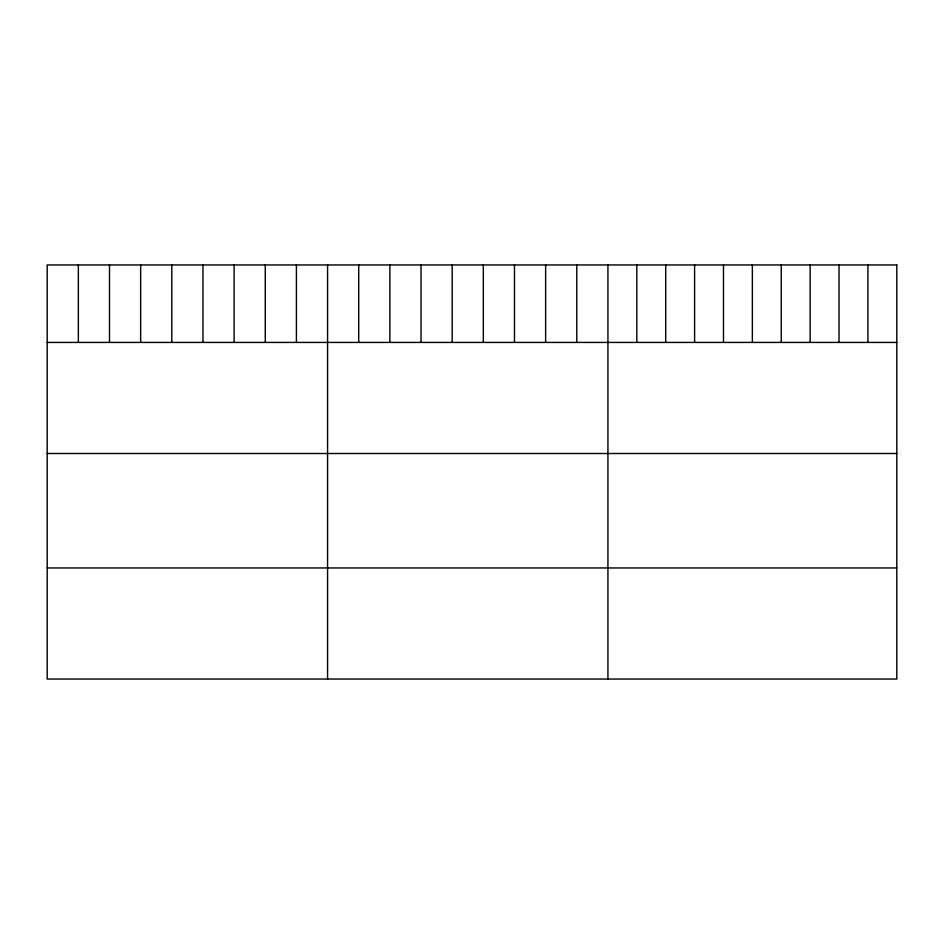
<?xml version="1.0" encoding="UTF-8"?>
<svg xmlns="http://www.w3.org/2000/svg" width="944" height="944" viewBox="0 0 944 944"><rect width="100%" height="100%" fill="white"/><g stroke="black" fill="none" stroke-linecap="round" stroke-linejoin="round"><path stroke-width="1.42" d="M47.2 342.424L896.8 342.424M47.2 453.509L896.8 453.509M47.2 567.958L896.8 567.958M867.914 264.957L867.914 342.424M839.027 264.957L839.027 342.424M810.141 264.957L810.141 342.424M781.254 264.957L781.254 342.424M752.368 264.957L752.368 342.424M723.482 264.957L723.482 342.424M694.595 264.957L694.595 342.424M665.709 264.957L665.709 342.424M636.822 264.957L636.822 342.424M607.936 264.957L607.936 679.043M576.784 264.957L576.784 342.424M545.632 264.957L545.632 342.424M514.48 264.957L514.48 342.424M483.328 264.957L483.328 342.424M452.176 264.957L452.176 342.424M421.024 264.957L421.024 342.424M389.872 264.957L389.872 342.424M358.72 264.957L358.72 342.424M327.568 264.957L327.568 679.043M296.416 264.957L296.416 342.424M265.264 264.957L265.264 342.424M234.112 264.957L234.112 342.424M202.96 264.957L202.96 342.424M171.808 264.957L171.808 342.424M140.656 264.957L140.656 342.424M109.504 264.957L109.504 342.424M78.352 264.957L78.352 342.424M896.8 264.957L47.2 264.957L47.2 679.043L896.8 679.043L896.8 264.957"/></g></svg>
